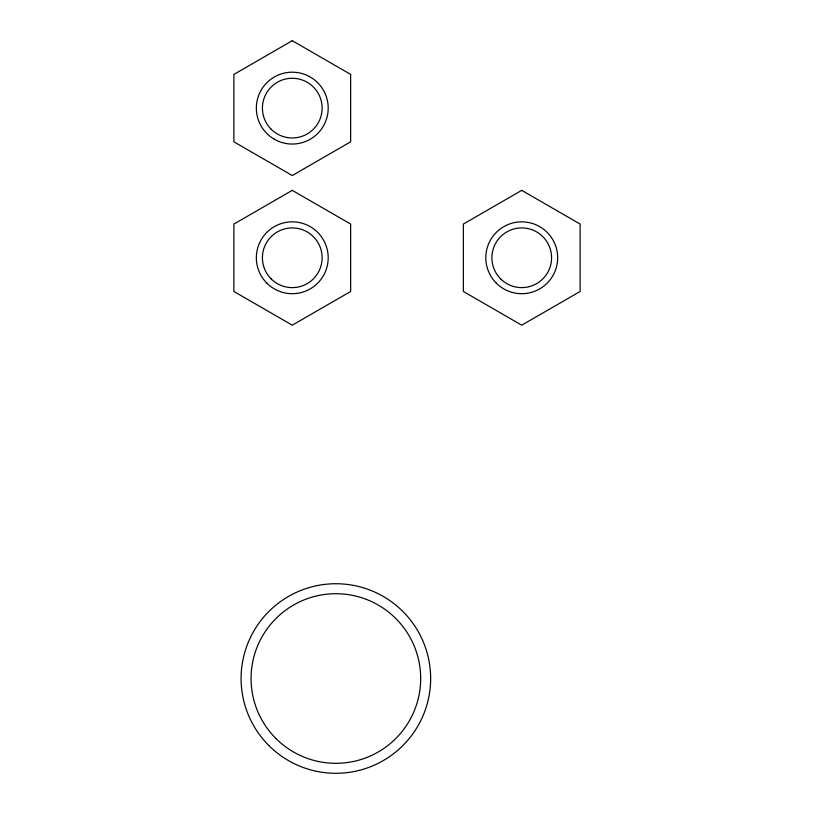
<?xml version="1.0" encoding="UTF-8"?>
<svg xmlns="http://www.w3.org/2000/svg" width="814" height="814" viewBox="0 0 814 814"><rect width="100%" height="100%" fill="white"/><g stroke="black" fill="none" stroke-linecap="round" stroke-linejoin="round"><path stroke-width="1.22" d="M292.267 40.7L233.883 74.41L233.883 141.819L292.267 175.529L350.651 141.819L350.651 74.41L292.267 40.7M292.267 190.354L233.883 224.064L233.883 291.473L292.267 325.183L350.651 291.473L350.651 224.064L292.267 190.354M521.733 190.354L463.349 224.064L463.349 291.473L521.733 325.183L580.117 291.473L580.117 224.064L521.733 190.354M268.854 745.543A94.78 94.78 0 0 0 427.421 703.052A94.78 94.78 0 0 0 311.335 586.965A94.78 94.78 0 0 0 268.854 745.543M275.905 738.481A84.809 84.809 0 0 0 417.786 700.467A84.809 84.809 0 0 0 313.919 596.601A84.809 84.809 0 0 0 275.905 738.481M496.326 283.17A35.928 35.928 0 0 0 556.44 267.063A35.928 35.928 0 0 0 512.433 223.067A35.928 35.928 0 0 0 496.326 283.17M500.63 278.876A29.853 29.853 0 0 0 550.569 265.496A29.853 29.853 0 0 0 514.01 228.938A29.853 29.853 0 0 0 500.63 278.876M274.298 139.225A35.928 35.928 0 0 0 328.195 108.12A35.928 35.928 0 0 0 274.298 77.004A35.928 35.928 0 0 0 274.298 139.225M271.154 129.222A29.853 29.853 0 0 0 321.103 115.842A29.853 29.853 0 0 0 284.544 79.284A29.853 29.853 0 0 0 271.154 129.222M266.86 283.17A35.928 35.928 0 0 0 326.974 267.063A35.928 35.928 0 0 0 282.967 223.067A35.928 35.928 0 0 0 266.86 283.17M271.154 278.876A29.853 29.853 0 0 0 321.103 265.496A29.853 29.853 0 0 0 284.544 228.938A29.853 29.853 0 0 0 271.154 278.876"/></g></svg>
